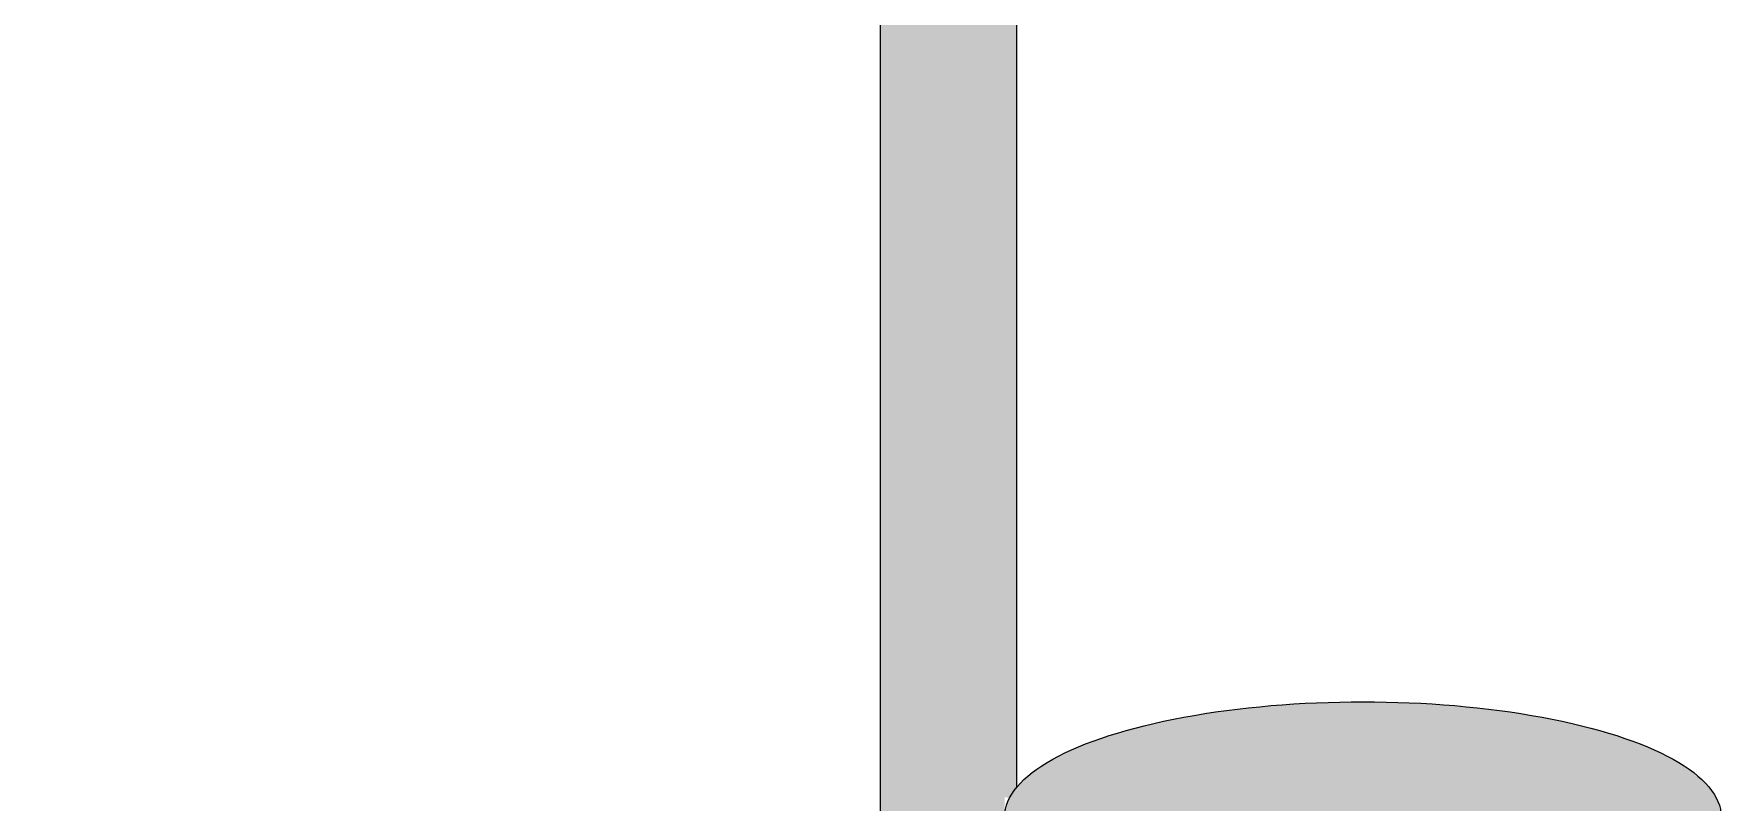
# Model space of a CAD drawing. Header units: inches. Extents: x -55 to 844, y -103 to 167.
# Drawn here: x 814.5549 to 814.6494, y 43.7794 to 43.8224 of the extents above; entities that cross this region are included whole.
import ezdxf

# ---------------------------------------------------------------- set-up
doc = ezdxf.new("R2010")
doc.units = ezdxf.units.IN
doc.header["$MEASUREMENT"] = 0
doc.layers.add('AI-Hatch mob', color=254, linetype='Continuous')
doc.layers.add('AI-Mob', color=2, linetype='Continuous')

# ---------------------------------------------------------------- blocks, each defined once
blk = doc.blocks.new('Multi-Estação')
at = {"layer": 'AI-Hatch mob', "true_color": 0xe1d8b7}
h = blk.add_hatch(color=254, dxfattribs=at)
edge = h.paths.add_edge_path()
edge.add_ellipse((-0.6985882529592402, -0.0270595657935895), major_axis=(0, 0.0200732629017312), ratio=0.320805336484467, start_angle=-180, end_angle=-14.654668378383)
edge.add_ellipse((-0.6985882529592402, -0.0270595657935895), major_axis=(0, 0.0200732629017312), ratio=0.320805336484467, start_angle=-14.654668378383, end_angle=0)
edge.add_line((-0.6985882529593113, -0.0069863028918429), (-0.7162273117101421, -0.0069863028918429))
edge.add_ellipse((-0.7162273117099716, -0.0270595657935895), major_axis=(0, 0.0200732629017312), ratio=0.320805336484467, start_angle=-179.9999999999999, end_angle=1.1368683772161603e-13, ccw=False)
edge.add_line((-0.7162273117097869, -0.0471328286953077), (-0.6985882529591834, -0.0471328286953077))
edge = h.paths.add_edge_path()
edge.add_ellipse((-0.7677715963273926, -0.0270462243188627), major_axis=(0, 0.0200732629017312), ratio=0.320805336484467, start_angle=-180, end_angle=-136.1431571492781)
edge.add_ellipse((-0.7677715963273926, -0.0270462243188627), major_axis=(0, 0.0200732629017312), ratio=0.320805336484467, start_angle=-136.1431571492781, end_angle=-113.4548938397025)
edge.add_ellipse((-0.7677715963273926, -0.0270462243188627), major_axis=(0, 0.0200732629017312), ratio=0.320805336484467, start_angle=-113.4548938397025, end_angle=-57.22518877078597)
edge.add_ellipse((-0.7677715963273926, -0.0270462243188627), major_axis=(0, 0.0200732629017312), ratio=0.320805336484467, start_angle=-57.22518877078597, end_angle=-51.22689969575239)
edge.add_ellipse((-0.7677715963273926, -0.0270462243188627), major_axis=(0, 0.0200732629017312), ratio=0.320805336484467, start_angle=-51.22689969575239, end_angle=-39.34915720310131)
edge.add_ellipse((-0.7677715963273926, -0.0270462243188627), major_axis=(0, 0.0200732629017312), ratio=0.320805336484467, start_angle=-39.34915720310131, end_angle=0)
edge.add_line((-0.7677715963275915, -0.0069729614171161), (-0.7811210360244019, -0.0069729614171161))
edge.add_ellipse((-0.7811210360243308, -0.0270462243188627), major_axis=(0, 0.0200732629017312), ratio=0.320805336484467, start_angle=-179.9999999999999, end_angle=1.1368683772161603e-13, ccw=False)
edge.add_line((-0.7811210360243593, -0.0471194872205809), (-0.7677715963275062, -0.0471194872205809))
edge = h.paths.add_edge_path()
edge.add_ellipse((-0.6985882529592402, 0.534010071975988), major_axis=(0, -0.0200732629017312), ratio=0.320805336484467, start_angle=359.9999999999999, end_angle=374.654668378383)
edge.add_ellipse((-0.6985882529592402, 0.534010071975988), major_axis=(0, -0.0200732629017312), ratio=0.320805336484467, start_angle=374.654668378383, end_angle=539.9999999999999)
edge.add_line((-0.6985882529593539, 0.5540833348777346), (-0.7162273117100142, 0.5540833348777346))
edge.add_ellipse((-0.7162273117099716, 0.534010071975988), major_axis=(0, -0.0200732629017312), ratio=0.320805336484467, start_angle=360.00000000000006, end_angle=540, ccw=False)
edge.add_line((-0.7162273117099291, 0.5139368090742698), (-0.698588252959283, 0.5139368090742698))
h = blk.add_hatch(color=254, dxfattribs=at)
edge = h.paths.add_edge_path()
edge.add_ellipse((-0.6985882529592402, 0.534010071975988), major_axis=(0, -0.0200732629017312), ratio=0.320805336484467, start_angle=360, end_angle=374.65466837832963, ccw=False)
edge.add_line((-0.6980377266769555, 0.5139368090742698), (-0.7105955407763958, 0.5139368090742698))
edge.add_line((-0.7105955407763958, 0.5139368090742698), (-0.7105955407763958, 0.5069505061824237))
edge.add_line((-0.7105955407763958, 0.5069505061824237), (-0.5255248710129053, 0.5069505061824237))
edge.add_line((-0.5255248710129053, 0.5069505061824237), (-0.5255248710129053, 0.4807646486449676))
edge.add_line((-0.5255248710129053, 0.4807646486449675), (-0.4930000616426327, 0.4807646486449675))
edge.add_line((-0.4930000616426327, 0.4807646486449676), (-0.4930000616426325, 0.5145898280517008))
edge.add_line((-0.4930000616426325, 0.5145898280517008), (-0.6969590794693155, 0.5145898280517008))
edge = h.paths.add_edge_path()
edge.add_line((-0.4930000616426327, -0.0076393218693023), (-0.4930000616426329, 0.0261858575374593))
edge.add_line((-0.4930000616426329, 0.0261858575374593), (-0.5255248710129053, 0.0261858575374594))
edge.add_line((-0.5255248710129053, 0.0261858575374594), (-0.5255248710129051, 3.198830089701232e-15))
edge.add_line((-0.5255248710129051, 3.2e-15), (-0.7105955407763956, 3.3e-15))
edge.add_line((-0.7105955407763956, 3.3e-15), (-0.7105955407763958, -0.0069863028918429))
edge.add_line((-0.7105955407763958, -0.0069863028918429), (-0.6975044234282164, -0.0069863028918429))
edge.add_ellipse((-0.6985882529592402, -0.0270595657935895), major_axis=(0, 0.0200732629017312), ratio=0.320805336484467, start_angle=-180, end_angle=-14.65466837832946)
edge.add_line((-0.6969590794693157, -0.0076393218693023), (-0.4930000616426327, -0.0076393218693023))
blk.add_line((-0.5255248710129053, 3.3e-15), (-1.2737641781017, 3.4e-15))
blk.add_lwpolyline([(-0.4930000616426327, 0.0261858575374309), (-0.4930000616426327, -0.0076393218693023), (-0.6969590794693091, -0.0076393218693023)])
at = {"extrusion": (0, 0, -1)}
blk.add_ellipse((-0.6985882529592402, -0.0270595657935895), major_axis=(0, 0.0200732629017312), ratio=0.320805336484467, start_param=6.283185307179585, end_param=9.424777960769381, dxfattribs=at)
blk = doc.blocks.new('HFGFDA')
at = {"layer": 'AI-Mob', "rotation": 90}
blk.add_blockref('Multi-Estação', (312.4633976257031, -57.70605936672914), dxfattribs=at)

msp = doc.modelspace()

# ---------------------------------------------------------------- block references
msp.add_blockref('HFGFDA', (502.1389022534179, 102.1832179701938))

doc.saveas('drawing.dxf')
